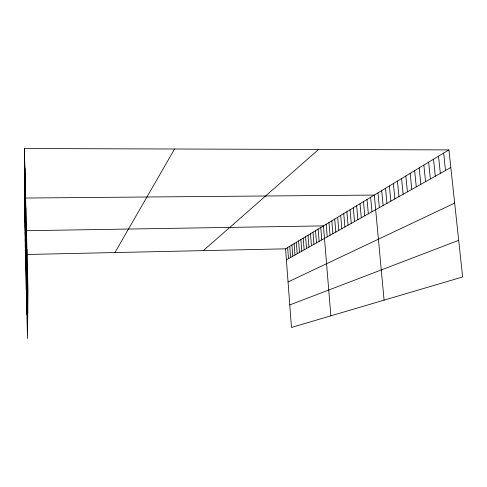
<?xml version="1.0" encoding="UTF-8"?>
<svg xmlns="http://www.w3.org/2000/svg" width="487" height="487" viewBox="0 0 487 487"><rect width="100%" height="100%" fill="white"/><g stroke="black" fill="none" stroke-linecap="round" stroke-linejoin="round"><path stroke-width="0.73" d="M26.895 314.419L26.937 249.228M114.938 252.558L174.583 149.004M203.322 250.622L318.577 149.472M285.565 248.827L448.917 149.899L462.65 276.963L291.457 327.459L285.565 248.827L25.379 254.512L24.35 148.517L448.917 149.899M286.386 259.802L450.816 167.498M288.048 281.943L454.669 203.116M289.771 304.941L458.693 240.328M25.147 230.722L323.447 225.883L330.868 315.832M24.831 198.032L374.32 195.074L384.073 300.138M443.651 153.088L445.514 170.474M438.519 156.199L440.339 173.378M433.509 159.231L435.293 176.215M428.621 162.189L430.368 178.979M423.848 165.081L425.559 181.675M419.191 167.905L420.865 184.311M414.638 170.657L416.275 186.886M410.188 173.354L411.795 189.4M405.841 175.984L407.418 191.86M401.592 178.559L403.139 194.264M397.441 181.073L398.956 196.614M393.374 183.538L394.86 198.909M389.399 185.943L390.86 201.155M385.509 188.299L386.94 203.359M381.698 190.606L383.105 205.508M377.973 192.864L379.355 207.614M370.637 197.308L371.971 211.76M367.028 199.493L368.336 213.799M363.497 201.63L364.781 215.796M360.033 203.724L361.293 217.75M356.642 205.782L357.884 219.667M353.325 207.791L354.542 221.542M350.068 209.763L351.261 223.387M346.878 211.699L348.053 225.189M343.743 213.592L344.906 226.954M340.675 215.449L341.813 228.689M337.668 217.275L338.788 230.388M334.715 219.059L335.817 232.055M331.817 220.818L332.901 233.693M328.975 222.535L330.04 235.3M326.187 224.227L327.234 236.871M320.756 227.514L321.773 239.939M318.114 229.115L319.119 241.43M315.521 230.686L316.507 242.897M312.971 232.226L313.945 244.334M310.469 233.742L311.43 245.746M308.009 235.233L308.953 247.134M305.593 236.7L306.524 248.504M303.212 238.137L304.132 249.843M300.875 239.555L301.782 251.164M298.58 240.943L299.475 252.461M296.321 242.313L297.198 253.733M294.099 243.658L294.964 254.987M291.914 244.985L292.766 256.223M289.759 246.282L290.605 257.434M287.647 247.566L288.481 258.627M24.35 148.517L27.99 290.142L27.509 338.483L25.348 251.901M24.387 152.072L24.88 171.381M24.417 155.536L24.934 177.712M24.484 162.177L24.983 183.709M24.545 168.484L25.032 189.4M24.6 174.468L25.099 197.405M24.685 182.893L25.141 202.428M24.734 188.183L25.178 207.206M24.782 193.223L27.765 312.861M24.855 200.431L25.294 220.477M24.922 207.304L25.342 226.558M24.983 213.726L25.391 232.25M25.038 219.747L25.434 237.595M25.093 225.402L27.613 327.733M25.166 232.427L25.543 250.355M25.227 238.922L25.586 256.034M25.281 244.955L25.641 262.572M24.855 168.082L25.671 266.225M25.872 207.736L26.274 289.856"/></g></svg>
